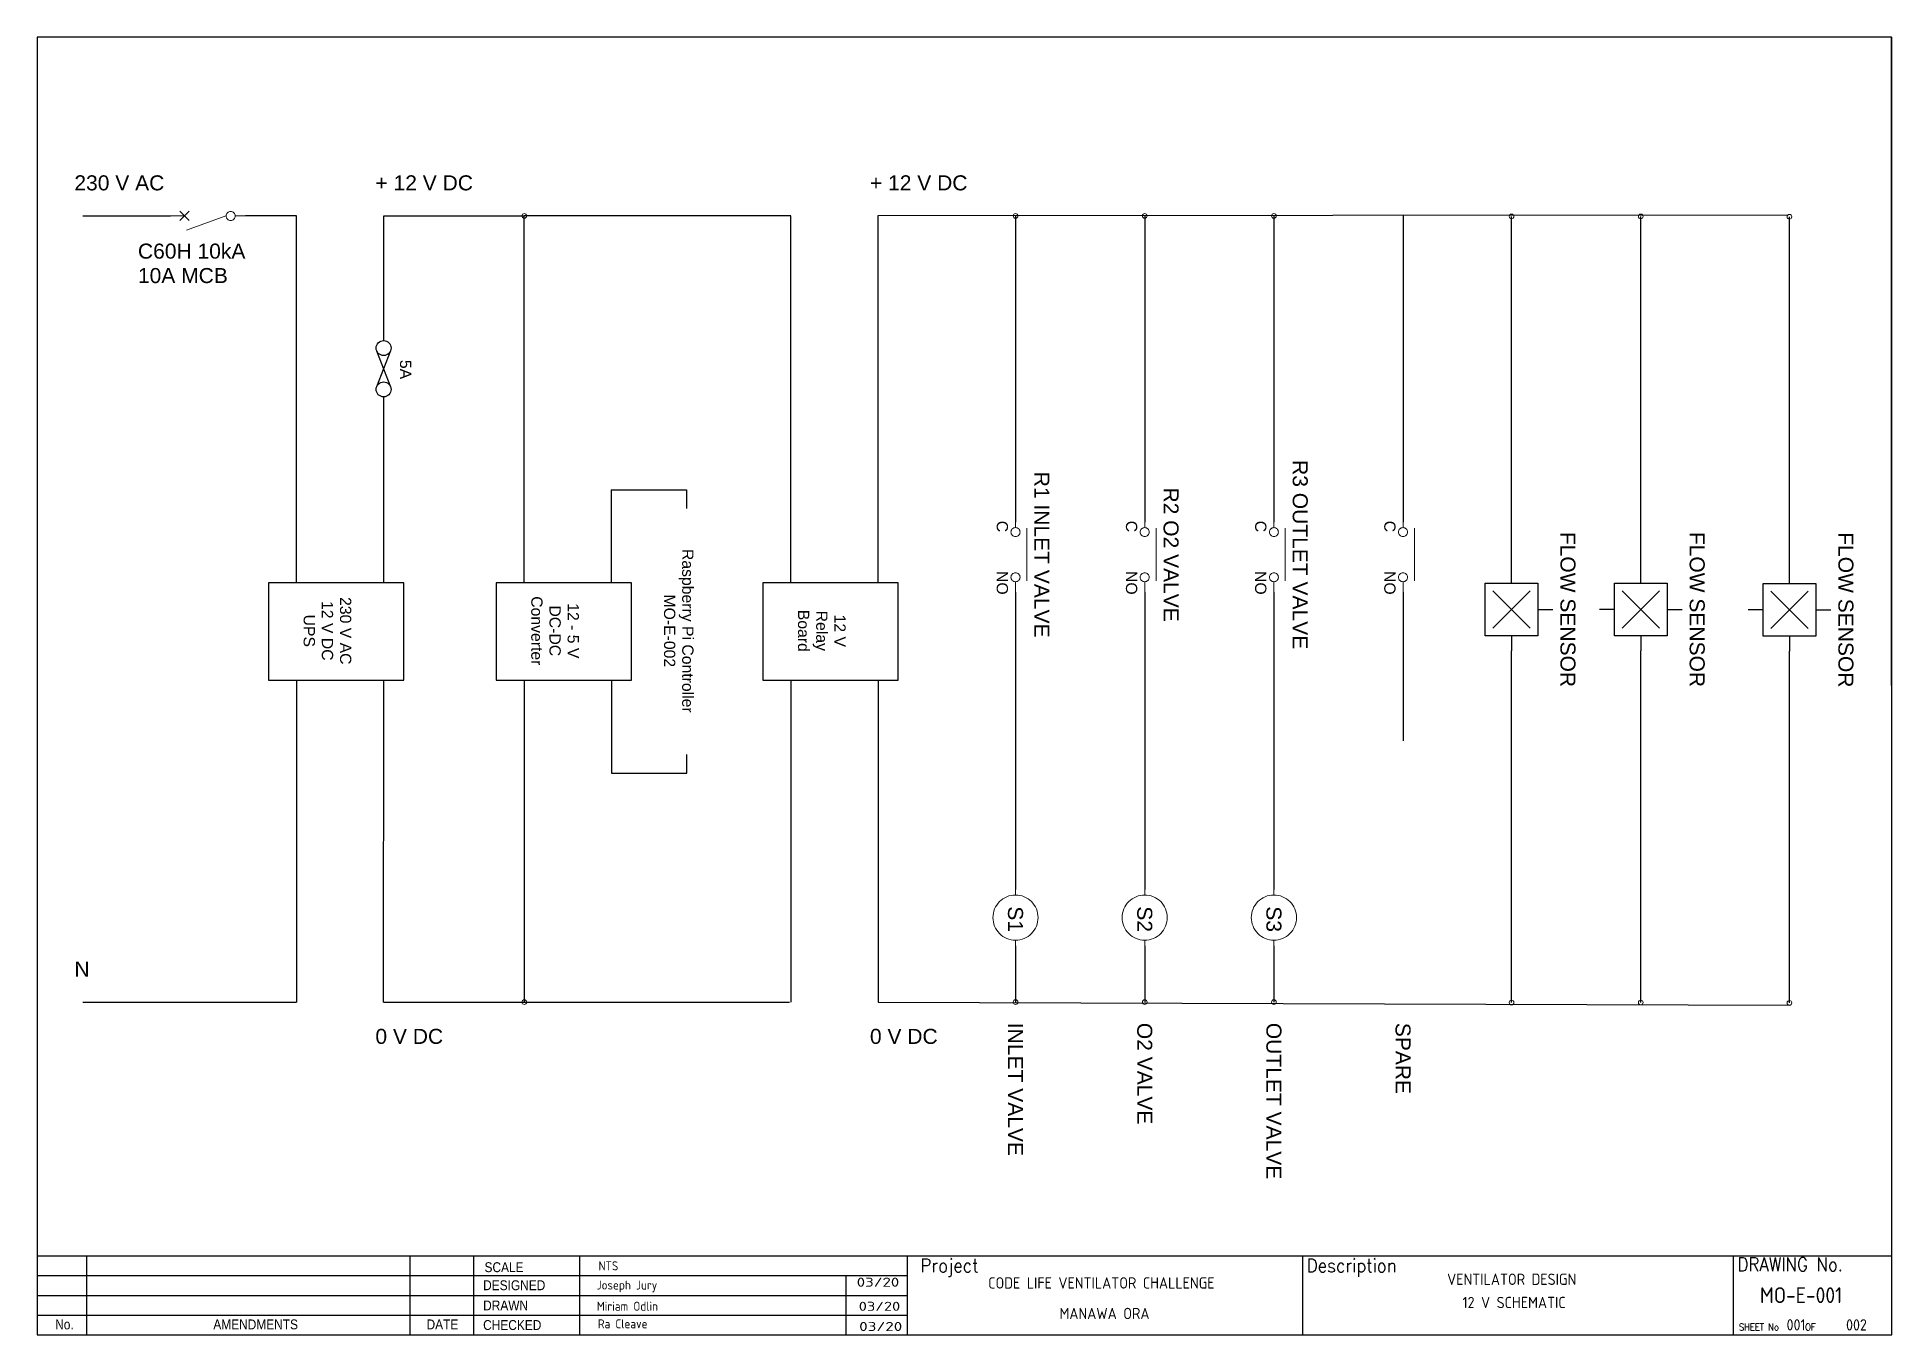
# Paper-space layout 'E-001' of a CAD drawing. Header units: millimetres. Extents: x 0 to 820, y 0 to 574.
# The model-space entities are those that its viewports show. They can reach past a viewport. Long polylines and large blocks are cut down to what shows.
import ezdxf
from ezdxf.enums import TextEntityAlignment as Align

# ---------------------------------------------------------------- set-up
doc = ezdxf.new("R2010")
doc.units = ezdxf.units.MM
doc.header["$LTSCALE"] = 0.5
for name, color, linetype in [('bold', 6, 'Continuous'), ('DRAWING', 7, 'Continuous'), ('TEXT', 2, 'Continuous'), ('TEXT-2', 1, 'Continuous'), ('TEXT-3', 2, 'Continuous'), ('XFIN', 1, 'Continuous')]:
    doc.layers.add(name, color=color, linetype=linetype)
doc.styles.add('Arial', font='arial.ttf')
doc.styles.add('ISO', font='ISO')
doc.styles.add('STYLE1', font='')
doc.styles.add('STYLE2', font='romand.shx')
doc.styles.get('STYLE1').set_extended_font_data('Formal436 BT')

# ---------------------------------------------------------------- blocks, each defined once
blk = doc.blocks.new('AHTITLE')
at = {"color": 4, "style": 'ISO'}
for tag, p in [('PROJECT1', (634.69, 56.8)), ('PROJECT2', (634.69, 48.72)), ('DESCRIPTION1', (634.69, 33.99)), ('DESCRIPTION2', (634.69, 26)), ('DETAILS1', (634.69, 12.21)), ('DETAILS2', (634.69, 4.19)), ('SHEET', (749.8, 1.98)), ('TOTAL', (783.33, 1.94))]:
    blk.add_attdef(tag, text='', height=5, dxfattribs=at).set_placement(p, align=Align.CENTER)
at = {"color": 2, "style": 'ISO'}
for tag, p in [('NO6', (6.62, 31.21)), ('NO5', (6.62, 26.21)), ('NO4', (6.62, 21.21)), ('NO3', (6.62, 16.21)), ('NO2', (6.62, 11.21)), ('NO1', (6.62, 6.21))]:
    blk.add_attdef(tag, text='', height=2.5, dxfattribs=at).set_placement(p, align=Align.CENTER)
for tag, p in [('AMENDES6', (13.95, 31.21)), ('AMENDES5', (13.95, 26.21)), ('AMENDES4', (13.95, 21.21)), ('AMENDES3', (13.95, 16.21)), ('AMENDES2', (13.95, 11.21)), ('AMENDES1', (13.95, 6.21))]:
    blk.add_attdef(tag, p, '', height=2.5, dxfattribs=at)
for tag, width, p, p2 in [('A6DATE', 1.040117, (94.65, 31.2), (109.01, 31.2)), ('A5DATE', 1.040117, (94.65, 26.2), (109.01, 26.2)), ('A4DATE', 1.038131, (94.65, 21.2), (108.98, 21.2)), ('A3DATE', 1.03655, (94.65, 16.2), (108.96, 16.2)), ('A2DATE', 1.03731, (94.65, 11.2), (108.97, 11.2)), ('A1DATE', 1.070419, (94.65, 6.2), (108.92, 6.2))]:
    blk.add_attdef(tag, text='', height=2.5, dxfattribs=dict(at, width=width)).set_placement(p, p2, align=Align.FIT)
for tag, p in [('SCALE', (162.51, 33.36)), ('DESIGNED', (202.89, 21.32)), ('DRAWN', (202.89, 16.19)), ('CHECKED', (202.82, 6.23))]:
    blk.add_attdef(tag, text='', height=4, dxfattribs=at).set_placement(p, align=Align.RIGHT)
for tag, p, p2 in [('DESDATE', (205.03, 21.34), (218.71, 21.34)), ('DWGDATE', (205.05, 16.17), (218.82, 16.17)), ('CHKDATE', (205.13, 6.23), (218.83, 6.23))]:
    blk.add_attdef(tag, text='', height=4, dxfattribs=at).set_placement(p, p2, align=Align.FIT)
at = {"color": 6, "style": 'ISO'}
blk.add_attdef('DRAWING', text='', height=7, dxfattribs=at).set_placement((758.83, 14.09), align=Align.CENTER)
blk = doc.blocks.new('MO-title1')
at = {"layer": 'bold'}
for p, q in [((0, 35), (110, 35)), ((193.11, 0), (193.11, 35)), ((220, 35), (820.24, 35)), ((385, 0), (385, 35)), ((559.85, 0), (559.85, 35)), ((750.36, 0), (750.36, 35)), ((0, 0), (820.36, 0))]:
    blk.add_line(p, q, dxfattribs=at)
blk.add_lwpolyline([(0, 0), (820.36, 0), (820.24, 574.3), (0, 574.3)], close=True, dxfattribs=at)
at = {"layer": 'XFIN'}
for p, q in [((0, 35), (192.5, 35)), ((22.06, 0), (22.06, 35)), ((110, 35), (220, 35)), ((164.96, 0), (164.96, 35)), ((192.5, 35), (385, 35)), ((240.08, 0), (240.08, 35)), ((0, 26.25), (192.5, 26.25)), ((192.5, 26.25), (385, 26.25)), ((357.88, 0), (357.88, 26.25)), ((0, 17.5), (192.5, 17.5)), ((192.5, 17.5), (385, 17.5)), ((0, 8.75), (192.5, 8.75)), ((0, 8.75), (192.5, 8.75)), ((192.5, 8.75), (385, 8.75))]:
    blk.add_line(p, q, dxfattribs=at)
at = {"layer": 'TEXT-2', "style": 'STYLE2', "width": 0.9}
blk.add_text('SHEET No     OF', height=3, dxfattribs=at).set_placement((752.7, 2.02))
at = {"layer": 'TEXT-3', "width": 0.9}
for s, height, style, p in [('Project', 6, 'STYLE2', (390.66, 27.72)), ('Description', 6, 'STYLE2', (561.51, 27.72)), ('DRAWING No.', 6, 'STYLE2', (752.02, 28.22)), ('SCALE', 4.375, 'STYLE1', (197.89, 27.78)), ('DESIGNED', 4.375, 'STYLE1', (197.28, 19.8)), ('DRAWN', 4.375, 'STYLE1', (197.28, 10.85)), ('No.', 4.375, 'STYLE1', (8.01, 2.46)), ('AMENDMENTS', 4.375, 'STYLE1', (77.95, 2.46)), ('DATE', 4.375, 'STYLE1', (172.26, 2.46)), ('CHECKED', 4.375, 'STYLE1', (197.28, 2.19)), ('CHECKED', 4.375, 'STYLE1', (197.28, 2.19))]:
    blk.add_text(s, height=height, dxfattribs=dict(at, style=style)).set_placement(p)
blk = doc.blocks.new('FUSE')
at = {"layer": 'DRAWING'}
for p, q in [((0.93, 6.14), (-0.93, 1.36)), ((-0.93, 6.14), (0.93, 1.36))]:
    blk.add_line(p, q, dxfattribs=at)
for centre in [(0, 6.5), (0, 1)]:
    blk.add_circle(centre, 1, dxfattribs=at)
blk = doc.blocks.new('NOCB')
at = {"layer": 'DRAWING', "color": 5, "lineweight": 5}
for p, q in [((2.65, 0), (7.85, 1.9)), ((7.5, 0.625), (8.75, -0.625)), ((7.5, -0.625), (8.75, 0.625))]:
    blk.add_line(p, q, dxfattribs=at)
at = {"layer": 'DRAWING', "color": 5, "lineweight": 13}
for p, q in [((8.125, 0), (10, 0)), ((1.35, 0), (0, 0))]:
    blk.add_line(p, q, dxfattribs=at)
at = {"layer": 'DRAWING', "color": 5, "lineweight": 5, "flags": 128}
blk.add_lwpolyline([(2, 0.6, -0.4142136), (2.6, 0, -0.4142136), (2, -0.6, -0.4142136), (1.4, 0, -0.4142136), (2, 0.6, -0.4142136)], format="xyb", dxfattribs=at)
blk = doc.blocks.new('NOCT')
at = {"layer": 'DRAWING', "color": 5, "lineweight": 13}
for p, q in [((1.35, 0), (0, 0)), ((8.65, 0), (10, 0))]:
    blk.add_line(p, q, dxfattribs=at)
at = {"layer": 'DRAWING', "color": 5, "lineweight": 5}
blk.add_line((1.5, 1.5), (8.5, 1.5), dxfattribs=at)
at = {"layer": 'DRAWING', "color": 5, "lineweight": 5, "flags": 128}
for points in [[(2, 0.6, -0.414214), (2.6, 0, -0.414214), (2, -0.6, -0.414214), (1.4, 0, -0.414214), (2, 0.6, -0.414214)], [(8, 0.6, -0.414214), (8.6, 0, -0.414214), (8, -0.6, -0.414214), (7.4, 0, -0.414214), (8, 0.6, -0.414214)]]:
    blk.add_lwpolyline(points, format="xyb", dxfattribs=at)
blk = doc.blocks.new('JUNCTION')
at = {"layer": 'DRAWING', "lineweight": 13, "flags": 128}
blk.add_lwpolyline([(-0.3125, 0, 0.41421356), (0, -0.3125, 0.41421356), (0.3125, 0, 0.41421356), (0, 0.3125, 0.41421356)], format="xyb", close=True, dxfattribs=at)
blk = doc.blocks.new('RLY')
at = {"layer": 'DRAWING', "color": 5, "lineweight": 13}
for p, q in [((0.75, 0), (0, 0)), ((7.5, 0), (6.75, 0))]:
    blk.add_line(p, q, dxfattribs=at)
at = {"layer": 'DRAWING', "color": 5, "lineweight": 5, "flags": 128}
blk.add_lwpolyline([(3.75, 3, -0.414214), (6.75, 0, -0.414214), (3.75, -3, -0.414214), (0.75, 0, -0.414214), (3.75, 3, -0.414214)], format="xyb", dxfattribs=at)

msp = doc.modelspace()

# ---------------------------------------------------------------- linework, layer by layer
at = {"layer": 'DRAWING'}
for p, q in [((40.11, 177.02), (51.76, 177.02)), ((68.53, 177.02), (61.76, 177.02)), ((68.53, 128.23), (68.53, 177.02)), ((80.12, 160.45), (80.12, 177.02)), ((98.8, 128.23), (98.8, 177.02)), ((134.25, 177.02), (98.8, 177.02)), ((134.25, 128.23), (134.25, 177.02)), ((266.77, 177.13), (145.81, 177.02)), ((164.1, 177.02), (164.1, 151.1)), ((164.1, 177.02), (164.1, 136.3)), ((181.28, 177.02), (181.28, 151.1)), ((181.28, 177.02), (181.28, 136.3)), ((198.45, 177.02), (198.45, 151.1)), ((198.45, 177.02), (198.45, 136.3)), ((215.62, 177.02), (215.62, 151.1)), ((215.62, 177.02), (215.62, 136.3)), ((164.1, 126.97), (164.1, 87.45)), ((181.28, 126.97), (181.28, 87.45)), ((198.45, 126.97), (198.45, 87.45)), ((215.62, 126.97), (215.62, 107.21)), ((80.1, 72.45), (80.12, 115.26)), ((164.1, 79.95), (164.1, 72.45)), ((181.28, 79.95), (181.28, 72.45)), ((198.45, 79.95), (198.45, 72.45))]:
    msp.add_line(p, q, dxfattribs=at)
at = {"layer": 'DRAWING', "color": 0, "linetype": 'ByBlock'}
for p, q in [((80.12, 177.02), (98.8, 177.02)), ((145.81, 177.02), (145.81, 128.23)), ((230.04, 130.18), (230.04, 176.96)), ((247.22, 130.18), (247.22, 176.96)), ((266.99, 130.13), (266.99, 176.91)), ((80.1, 152.95), (80.1, 128.23)), ((110.36, 140.59), (110.36, 128.23)), ((110.36, 140.59), (120.36, 140.59)), ((120.36, 140.59), (120.36, 138.09)), ((230.04, 72.4), (230.04, 119.18)), ((247.22, 72.4), (247.22, 119.18)), ((266.99, 72.35), (266.99, 119.13)), ((68.53, 115.26), (68.53, 72.45)), ((98.8, 115.26), (98.8, 72.45)), ((110.39, 115.26), (110.39, 102.9)), ((134.25, 115.26), (134.25, 72.45)), ((145.84, 115.26), (145.84, 72.45)), ((120.39, 102.9), (120.39, 105.4)), ((110.39, 102.9), (110.39, 102.9)), ((110.39, 102.9), (120.39, 102.9)), ((40.11, 72.45), (68.53, 72.45)), ((80.1, 72.45), (98.8, 72.45)), ((98.8, 72.45), (134.04, 72.45)), ((145.84, 72.45), (266.99, 72.03))]:
    msp.add_line(p, q, dxfattribs=at)
at = {"layer": 'DRAWING', "color": 5, "linetype": 'ByBlock'}
for p, q in [((230.04, 128.18), (230.04, 130.18)), ((247.22, 128.18), (247.22, 130.18)), ((266.99, 128.13), (266.99, 130.13)), ((227.57, 127.15), (232.52, 122.2)), ((227.57, 122.2), (232.52, 127.15)), ((244.74, 127.15), (249.69, 122.2)), ((244.74, 122.2), (249.69, 127.15)), ((264.52, 127.1), (269.47, 122.15)), ((264.52, 122.15), (269.47, 127.1)), ((233.54, 124.68), (235.54, 124.68)), ((243.72, 124.68), (241.72, 124.68)), ((250.72, 124.68), (252.72, 124.68)), ((263.49, 124.63), (261.49, 124.63)), ((270.49, 124.63), (272.49, 124.63)), ((230.04, 121.18), (230.04, 119.18)), ((247.22, 121.18), (247.22, 119.18)), ((266.99, 121.13), (266.99, 119.13))]:
    msp.add_line(p, q, dxfattribs=at)
at = {"layer": 'DRAWING'}
for points in [[(64.78, 128.23), (64.78, 115.26), (82.8, 115.26), (82.8, 128.23)], [(95.05, 128.23), (95.05, 115.26), (113.06, 115.26), (113.06, 128.23)], [(130.5, 128.23), (130.5, 115.26), (148.51, 115.26), (148.51, 128.23)]]:
    msp.add_lwpolyline(points, close=True, dxfattribs=at)
at = {"layer": 'DRAWING', "color": 5, "linetype": 'ByBlock'}
for points in [[(226.54, 121.18), (226.54, 128.18), (233.54, 128.18), (233.54, 121.18)], [(243.72, 121.18), (243.72, 128.18), (250.72, 128.18), (250.72, 121.18)], [(263.49, 121.13), (263.49, 128.13), (270.49, 128.13), (270.49, 121.13)]]:
    msp.add_lwpolyline(points, close=True, dxfattribs=at)

# ---------------------------------------------------------------- block references
at = {"layer": 'DRAWING'}
for name, p, rotation in [('NOCB', (61.76, 177.02), 180), ('JUNCTION', (98.8, 177.02), 270), ('JUNCTION', (164.1, 177.02), 270), ('JUNCTION', (181.28, 177.02), 270), ('JUNCTION', (198.45, 177.02), 270), ('JUNCTION', (230.04, 176.96), 270), ('JUNCTION', (247.22, 176.96), 270), ('JUNCTION', (266.99, 176.91), 270), ('NOCT', (164.1, 136.97), 270), ('NOCT', (181.28, 136.97), 270), ('NOCT', (198.45, 136.97), 270), ('NOCT', (215.62, 136.97), 270), ('RLY', (164.1, 87.45), 270), ('RLY', (181.28, 87.45), 270), ('RLY', (198.45, 87.45), 270), ('JUNCTION', (98.8, 72.45), 270), ('JUNCTION', (164.1, 72.45), 270), ('JUNCTION', (181.28, 72.45), 270), ('JUNCTION', (198.45, 72.45), 270), ('JUNCTION', (230.04, 72.4), 270), ('JUNCTION', (247.22, 72.4), 270), ('JUNCTION', (266.99, 72.35), 270)]:
    msp.add_blockref(name, p, dxfattribs=dict(at, rotation=rotation))
msp.add_blockref('FUSE', (80.1, 152.95), dxfattribs=at)

# ---------------------------------------------------------------- texts
at = {"layer": 'TEXT', "char_height": 2, "attachment_point": 1, "line_spacing_factor": 0.966482, "style": 'Arial'}
for s, insert in [('230 V AC', (38.99, 182.42)), ('{+ 12 V DC}', (79.01, 182.42)), ('{+ 12 V DC}', (144.75, 182.42)), ('\\lC60H 10kA', (47.44, 173.34)), ('\\l10A MCB', (47.44, 170.09)), ('N', (38.99, 77.85)), ('{0 V DC}', (79.01, 68.9)), ('{0 V DC}', (144.75, 68.9))]:
    msp.add_mtext(s, dxfattribs=dict(at, insert=insert))
at = {"layer": 'TEXT', "rotation": 270, "line_spacing_factor": 0.966482, "style": 'Arial'}
for s, insert, char_height, attachment_point in [('{5A}', (83.78, 156.59), 1.5, 2), ('{R3 OUTLET VALVE}', (202.95, 131.97), 2, 2), ('{R1 INLET VALVE}', (168.6, 131.97), 2, 2), ('{R2 O2 VALVE}', (185.78, 131.97), 2, 2), ('{C}', (163.1, 135.72), 1.5, 2), ('{C}', (180.28, 135.72), 1.5, 2), ('{C}', (197.45, 135.72), 1.5, 2), ('{C}', (214.62, 135.72), 1.5, 2), ('{FLOW SENSOR}', (238.54, 124.68), 2, 2), ('{FLOW SENSOR}', (255.72, 124.68), 2, 2), ('{FLOW SENSOR}', (275.49, 124.63), 2, 2), ('{Raspberry Pi Controller\\PMO-E-002}', (121.29, 121.84), 1.5, 2), ('{NO}', (163.1, 128.22), 1.5, 2), ('{NO}', (180.28, 128.22), 1.5, 2), ('{NO}', (197.45, 128.22), 1.5, 2), ('{NO}', (214.62, 128.22), 1.5, 2), ('{230 V AC\\P12 V DC\\PUPS}', (75.8, 121.84), 1.5, 2), ('{12 - 5 V\\PDC-DC\\PConverter}', (106.06, 121.84), 1.5, 2), ('{12 V\\PRelay\\PBoard}', (141.52, 121.84), 1.5, 2), ('{S1}', (165.1, 85.2), 2, 1), ('{S2}', (182.28, 85.2), 2, 1), ('{S3}', (199.45, 85.2), 2, 1), ('{INLET VALVE}', (165.1, 69.7), 2, 1), ('{O2 VALVE}', (182.28, 69.7), 2, 1), ('{OUTLET VALVE}', (199.45, 69.7), 2, 1), ('{SPARE}', (216.62, 69.7), 2, 1)]:
    msp.add_mtext(s, dxfattribs=dict(at, insert=insert, char_height=char_height, attachment_point=attachment_point))

psp = doc.layouts.new('E-001')

# ---------------------------------------------------------------- linework, layer by layer
at = {"layer": 'bold'}
psp.add_line((0, 0), (820.36, 0), dxfattribs=at)
psp.add_lwpolyline([(0, 0), (820.36, 0), (820.24, 574.3), (0, 574.3)], close=True, dxfattribs=at)

# ---------------------------------------------------------------- block references
at = {"layer": 'bold', "color": 0, "linetype": 'ByBlock'}
psp.add_blockref('MO-title1', (0, 0), dxfattribs=at)
at = {"layer": 'XFIN'}
ref = psp.add_blockref('AHTITLE', (21.36, 0), dxfattribs=at)
ref.add_attrib('PROJECT1', 'CODE LIFE VENTILATOR CHALLENGE', dxfattribs={"layer": '0', "color": 4, "height": 5, "style": 'ISO'}).set_placement((470.74, 20.5), align=Align.CENTER)
ref.add_attrib('PROJECT2', 'MANAWA ORA', dxfattribs={"layer": '0', "color": 4, "height": 5, "style": 'ISO'}).set_placement((472.09, 6.99), align=Align.CENTER)
ref.add_attrib('DESCRIPTION1', 'VENTILATOR DESIGN', dxfattribs={"layer": '0', "color": 4, "height": 5, "style": 'ISO'}).set_placement((652.2, 22.12), align=Align.CENTER)
ref.add_attrib('DETAILS1', '12 V SCHEMATIC', dxfattribs={"layer": '0', "color": 4, "height": 5, "style": 'ISO'}).set_placement((653.26, 11.85), align=Align.CENTER)
ref.add_attrib('DRAWING', 'MO-E-001', dxfattribs={"layer": '0', "color": 6, "height": 7, "style": 'ISO'}).set_placement((780.19, 14.09), align=Align.CENTER)
ref.add_attrib('SHEET', '001', dxfattribs={"layer": '0', "color": 4, "height": 5, "style": 'ISO'}).set_placement((777.98, 1.98), align=Align.CENTER)
ref.add_attrib('TOTAL', '002', dxfattribs={"layer": '0', "color": 4, "height": 5, "style": 'ISO'}).set_placement((804.69, 1.94), align=Align.CENTER)
ref.add_attrib('SCALE', 'NTS', dxfattribs={"layer": '0', "color": 2, "height": 4, "style": 'ISO'}).set_placement((257.07, 28.57), align=Align.RIGHT)
ref.add_attrib('DESIGNED', 'Joseph Jury', dxfattribs={"layer": '0', "color": 2, "height": 4, "style": 'ISO'}).set_placement((274.3, 20.08), align=Align.RIGHT)
ref.add_attrib('DESDATE', '03/20', dxfattribs={"layer": '0', "color": 2, "height": 4, "style": 'ISO', "width": 1.402367}).set_placement((362.5, 21.34), (381.31, 21.34), align=Align.FIT)
ref.add_attrib('DRAWN', 'Miriam Odlin', dxfattribs={"layer": '0', "color": 2, "height": 4, "style": 'ISO'}).set_placement((274.61, 10.7), align=Align.RIGHT)
ref.add_attrib('DWGDATE', '03/20', dxfattribs={"layer": '0', "color": 2, "height": 4, "style": 'ISO', "width": 1.36937}).set_placement((363.39, 10.67), (381.75, 10.67), align=Align.FIT)
ref.add_attrib('CHECKED', 'Ra Cleave', dxfattribs={"layer": '0', "color": 2, "height": 4, "style": 'ISO'}).set_placement((269.98, 2.91), align=Align.RIGHT)
ref.add_attrib('CHKDATE', '03/20', dxfattribs={"layer": '0', "color": 2, "height": 4, "style": 'ISO', "width": 1.418866}).set_placement((363.61, 1.73), (382.64, 1.73), align=Align.FIT)

# ---------------------------------------------------------------- viewports
at = {"layer": 'DRAWING', "color": 5, "linetype": 'ByBlock'}
psp.add_viewport(center=(410.18, 304.65), size=(820.36, 539.2996), view_center_point=(157.32, 119.76), view_height=162.0958, dxfattribs=at)

doc.saveas('drawing.dxf')
